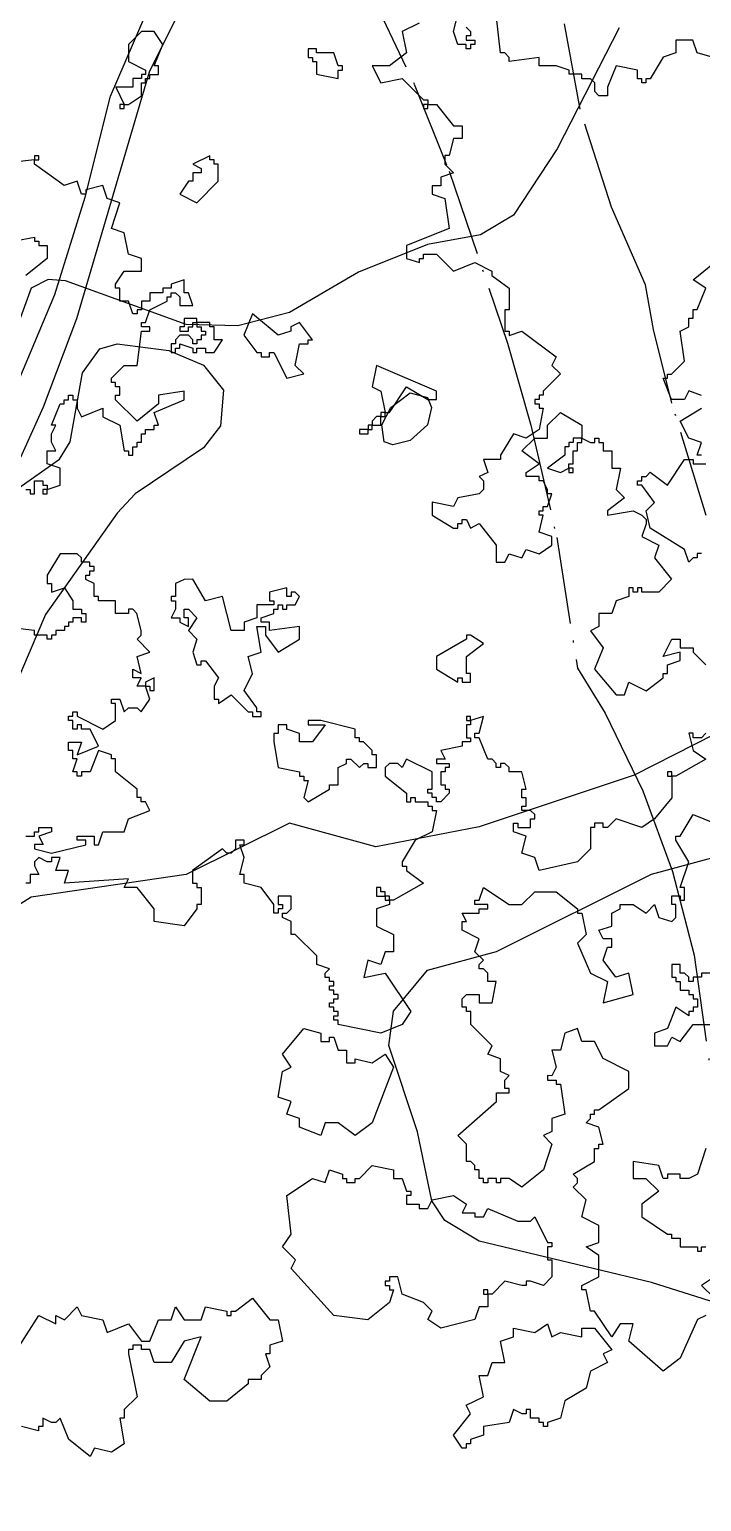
# Model space of a CAD drawing. Header units: metres. Extents: x -400 to 800, y -650 to 500.
# Drawn here: x 391.4 to 430.7, y -154.9 to -68.9 of the extents above; entities that cross this region are included whole.
import ezdxf

# ---------------------------------------------------------------- set-up
doc = ezdxf.new("R2010")
doc.units = ezdxf.units.M
doc.header["$LTSCALE"] = 2
doc.linetypes.add('DASHDOT', pattern=[3.556, 2.54, -0.508, 0, -0.508])
for name, color, linetype in [('SITE-PATH', 84, 'CONTINUOUS'), ('SITE-SETBACK-WATER', 1, 'DASHDOT'), ('SITE-TREE-CANOPY', 94, 'CONTINUOUS'), ('TOPO-CONTOUR-MINOR', 9, 'CONTINUOUS')]:
    doc.layers.add(name, color=color, linetype=linetype)

msp = doc.modelspace()

# ---------------------------------------------------------------- linework, layer by layer
at = {"layer": 'SITE-PATH'}
for points in [[(404.554, -58.987), (398.387, -71.379), (394.142, -85.795), (392.199, -90.945), (389.863, -96.084), (387.049, -103.492), (379.143, -121.913), (374.933, -128.531), (372.296, -131.323), (368.388, -133.736), (364.039, -135.038), (359.557, -134.826), (351.378, -133.702), (346.124, -133.724), (342.638, -134.38), (338.05, -137.438), (332.732, -141.976), (329.183, -146.17)], [(325.472, -146.236), (330.481, -140.519), (336.521, -135.481), (342.652, -132.066), (347.043, -130.832), (354.282, -131.177), (361.795, -131.812), (367.133, -130.989), (369.848, -129.487), (372.45, -127.285), (376.652, -122.146), (378.469, -119.588), (379.915, -116.607), (380.721, -114.26), (381.437, -113.314), (384.629, -104.549), (388.677, -94.304), (392.866, -84.371), (394.655, -78.676), (396.128, -72.78), (399.25, -65.528)]]:
    msp.add_lwpolyline(points, dxfattribs=at)
at = {"layer": 'SITE-SETBACK-WATER'}
for points in [[(408.112, -59.959), (413.881, -72.075), (415.922, -77.158), (419.331, -87.203), (420.694, -91.994), (422.216, -98.568), (423.419, -106.2), (425.044, -108.826), (427.249, -113.353), (428.988, -118.079), (430.242, -122.955), (431.895, -134.635)], [(430.955, -97.287), (428.937, -90.712), (427.876, -86.412), (427.398, -83.804), (425.412, -79.258), (423.581, -73.543), (422.328, -66.738)]]:
    msp.add_lwpolyline(points, dxfattribs=at)
at = {"layer": 'SITE-TREE-CANOPY'}
for points in [[(414.177, -68.51), (413.181, -69.01), (413.433, -70.256), (412.43, -71.013), (411.427, -71.012), (411.932, -72.003), (413.181, -71.758), (414.429, -73.004), (414.682, -73.004), (414.682, -73.26), (415.18, -73.26), (416.183, -74.506), (416.681, -74.506), (416.681, -75.262), (416.183, -75.262), (415.93, -76.252), (415.677, -76.252), (415.677, -76.753), (416.182, -77.253), (415.432, -77.509), (415.432, -78.01), (414.927, -78.01), (414.927, -78.51), (415.677, -78.755), (415.93, -80.512), (413.432, -81.502), (413.432, -82.259), (414.183, -82.504), (414.183, -82.259), (414.428, -82.259), (414.429, -82.003), (415.179, -82.003), (416.182, -83.004), (417.431, -82.504), (418.427, -83.004), (418.427, -83.26), (419.43, -84.006), (419.43, -85.263), (419.177, -85.263), (419.177, -86.508), (419.43, -86.508), (419.43, -86.753), (420.18, -86.508), (422.179, -88.01), (421.927, -88.511), (422.432, -89.011), (421.429, -90.013), (421.429, -90.257), (421.183, -90.257), (421.183, -90.502), (420.93, -90.502), (420.93, -90.758), (421.183, -90.758), (421.183, -91.003), (421.428, -91.003), (421.183, -92.26), (420.432, -92.76), (419.682, -92.504), (418.931, -93.761), (418.931, -94.006), (417.928, -94.006), (418.18, -94.762), (417.682, -95.007), (417.928, -95.252), (417.928, -95.752), (417.682, -96.008), (416.427, -96.253), (416.181, -96.753), (414.933, -96.508), (414.933, -97.254), (416.181, -98.01), (416.427, -98.01), (416.427, -97.754), (416.679, -97.754), (416.679, -97.51), (416.932, -97.51), (417.177, -98.01), (417.682, -97.754), (418.678, -99.011), (418.678, -100.001), (419.183, -100.002), (419.429, -99.512), (420.179, -99.757), (420.432, -99.256), (421.182, -99.512), (421.933, -99.012), (421.933, -98.511), (421.183, -98.255), (421.428, -97.254), (421.183, -97.254), (421.183, -97.009), (421.428, -97.009), (421.428, -96.754), (421.681, -96.754), (421.933, -96.008), (421.681, -96.008), (421.681, -95.752), (421.428, -95.252), (421.183, -95.252), (421.183, -95.007), (420.432, -95.007), (420.432, -94.762), (421.183, -94.262), (420.18, -93.505), (420.93, -92.76), (421.681, -92.76), (421.681, -92.004), (422.432, -91.258), (423.68, -92.004), (423.68, -92.76), (424.178, -93.005), (424.431, -93.005), (424.431, -92.76), (424.683, -92.76), (424.683, -93.005), (424.929, -93.005), (424.929, -93.506), (425.427, -93.506), (425.427, -94.507), (425.932, -94.507), (425.679, -95.753), (426.177, -96.253), (425.181, -97.01), (425.181, -97.254), (426.682, -97.01), (427.18, -97.254), (427.433, -97.51), (427.433, -97.755), (427.18, -98.511), (428.183, -99.012), (427.93, -99.757), (428.926, -101.003), (428.183, -101.76), (427.18, -101.76), (427.18, -101.504), (426.927, -101.504), (426.927, -101.76), (426.682, -101.76), (426.682, -101.504), (426.429, -101.504), (426.429, -102.004), (425.679, -102.26), (425.433, -103.005), (424.682, -103.005), (424.682, -103.762), (424.177, -104.006), (424.928, -105.008), (424.43, -106.253), (425.678, -107.755), (426.183, -107.755), (426.429, -107.01), (427.432, -107.511), (428.428, -106.754), (428.428, -106.51), (428.681, -106.51), (428.681, -106.009), (429.431, -105.753), (429.431, -105.253), (428.428, -105.508), (428.933, -104.507), (429.431, -104.507), (429.431, -105.008), (430.182, -105.008), (430.182, -105.253), (430.932, -106.009)], [(416.927, -68.755), (417.179, -69.011), (417.179, -69.255), (416.926, -69.255), (416.926, -69.511), (417.432, -69.511), (417.432, -69.756), (417.179, -69.756), (417.179, -70.012), (416.926, -70.012), (416.926, -69.756), (416.428, -69.756), (416.183, -69.011), (416.429, -68.009)], [(432.183, -70.758), (430.429, -70.257), (430.177, -69.512), (429.181, -69.512), (429.181, -70.257), (428.43, -70.502), (427.68, -71.759), (427.427, -71.759), (427.427, -72.003), (427.182, -72.003), (427.182, -71.759), (426.929, -71.759), (426.929, -71.258), (425.681, -71.002), (425.182, -72.259), (425.182, -72.76), (424.677, -72.76), (424.432, -72.504), (424.432, -72.003), (424.179, -71.759), (423.681, -71.759), (423.681, -71.503), (422.931, -71.503), (422.931, -71.258), (422.18, -71.002), (421.177, -71.002), (421.177, -70.513), (419.431, -70.757), (419.431, -70.512), (419.178, -70.257), (418.933, -70.257), (418.68, -68.01)], [(391.181, -95.762), (391.427, -95.762), (391.427, -96.006), (391.679, -96.006), (391.679, -95.261), (392.177, -95.261), (392.177, -95.506), (392.43, -95.506), (392.43, -95.762), (393.181, -95.506), (393.181, -94.505), (392.43, -94.26), (392.43, -93.503), (392.928, -93.504), (392.683, -93.003), (392.683, -92.502), (392.928, -92.002), (392.683, -92.002), (393.181, -90.756), (393.426, -90.756), (393.426, -90.511), (393.679, -90.511), (393.679, -90.255), (393.931, -90.255), (393.931, -90.511), (394.177, -90.511), (394.177, -91.012), (394.429, -91.512), (395.678, -91.012), (395.678, -91.513), (396.681, -92.002), (396.926, -93.504), (397.179, -93.504), (397.179, -93.76), (397.431, -93.76), (397.432, -93.259), (397.677, -93.259), (397.677, -93.003), (397.93, -93.003), (397.93, -92.503), (398.182, -92.503), (398.182, -92.258), (398.68, -92.258), (398.68, -92.002), (398.933, -92.002), (398.68, -91.257), (400.427, -90.512), (400.427, -90.011), (398.933, -90.256), (398.933, -90.756), (397.677, -91.757), (396.429, -90.511), (396.429, -90.256), (396.681, -90.256), (396.681, -89.755), (396.429, -89.755), (396.429, -89.51), (396.183, -89.51), (396.183, -89.254), (396.927, -88.509), (397.677, -88.509), (397.93, -86.507), (398.428, -86.507), (398.428, -86.262), (397.93, -86.262), (397.93, -86.006), (398.183, -86.006), (398.428, -85.261), (399.431, -84.761), (399.431, -84.505), (399.677, -84.505), (399.677, -84.26), (399.929, -84.26), (400.182, -84.505), (400.182, -85.005), (400.932, -85.006), (400.68, -84.26), (400.427, -84.26), (400.427, -83.504), (399.677, -83.76), (399.677, -84.004), (399.179, -84.004), (399.179, -84.26), (398.428, -84.26), (398.428, -84.761), (397.93, -84.761), (397.93, -85.261), (397.678, -85.261), (397.678, -85.506), (397.432, -85.506), (397.18, -84.761), (396.682, -84.76), (396.682, -84.004), (396.429, -84.004), (396.429, -83.759), (396.927, -83.003), (397.93, -83.003), (397.93, -82.258), (397.18, -82.002), (396.927, -80.756), (396.177, -80.511), (396.682, -79.01), (395.931, -78.754), (395.679, -78.008), (394.683, -78.253), (394.683, -78.509), (394.43, -78.509), (394.178, -77.752), (393.427, -78.008), (391.681, -76.762), (391.681, -76.506), (389.429, -76.762)], [(390.432, -81.256), (391.68, -81.011), (391.68, -81.256), (391.933, -81.256), (391.933, -81.512), (392.431, -81.512), (392.431, -82.257), (391.182, -83.258)], [(430.681, -90.258), (429.93, -90.002), (429.678, -90.502), (428.927, -90.502), (428.429, -89.257), (428.682, -89.257), (428.682, -89.012), (428.927, -89.012), (429.678, -88.255), (429.432, -86.509), (429.93, -86.253), (429.93, -85.753), (430.183, -85.753), (430.183, -85.252), (430.428, -85.252), (430.927, -84.006), (430.183, -83.506), (431.432, -82.505)], [(430.68, -93.762), (430.428, -93.762), (430.681, -93.005), (429.93, -92.761), (429.432, -91.759), (430.681, -91.003)], [(430.68, -99.502), (430.428, -99.502), (430.428, -99.757), (430.182, -99.757), (429.93, -100.002), (429.677, -99.257), (427.678, -98.011), (427.433, -97.01), (427.931, -96.509), (427.18, -95.508), (426.928, -95.508), (426.928, -95.252), (427.18, -95.252), (427.18, -95.007), (427.433, -95.007), (427.678, -94.752), (428.681, -95.508), (429.677, -94.006), (430.182, -94.006), (430.182, -94.262), (430.933, -94.262)], [(391.18, -116.007), (391.678, -116.007), (391.678, -115.762), (391.931, -115.762), (391.931, -115.506), (392.681, -115.506), (392.681, -115.762), (391.931, -116.007), (392.183, -116.507), (391.678, -116.507), (391.678, -116.752), (392.681, -117.008), (394.68, -116.508), (394.68, -116.252), (394.182, -116.252), (394.182, -116.007), (395.178, -116.007), (395.178, -116.508), (395.431, -116.508), (395.683, -115.762), (396.932, -115.762), (397.178, -115.006), (398.433, -114.506), (398.181, -114.005), (397.928, -114.005), (397.928, -113.76), (397.683, -113.76), (397.683, -113.26), (396.427, -112.258), (396.427, -111.502), (396.182, -111.502), (396.182, -111.257), (395.431, -111.013), (394.933, -112.258), (394.428, -112.258), (394.428, -112.503), (394.182, -112.503), (394.182, -112.258), (393.93, -112.258), (394.183, -111.502), (393.93, -111.502), (393.93, -111.012), (393.678, -111.012), (393.678, -110.512), (394.428, -110.512), (394.183, -111.257), (395.431, -110.757), (394.933, -109.755), (394.428, -109.755), (394.428, -109.511), (394.183, -109.511), (394.183, -109.755), (393.93, -109.755), (393.93, -109.255), (393.678, -109.255), (393.678, -109.01), (393.93, -109.01), (393.93, -108.754), (394.183, -108.754), (394.183, -109.01), (395.677, -109.756), (396.427, -109.255), (396.427, -108.254), (396.182, -108.254), (396.182, -108.009), (396.68, -108.009), (396.932, -108.754), (397.178, -108.51), (397.683, -108.51), (397.929, -108.755), (398.427, -108.009), (398.181, -107.253), (397.683, -107.253), (397.929, -106.752), (397.431, -106.752), (397.431, -106.252), (397.929, -106.508), (397.683, -105.506), (398.427, -105.262), (397.683, -104.505), (397.929, -104.261), (397.929, -104.005), (397.676, -103.004), (397.431, -102.759), (397.178, -102.759), (397.178, -103.004), (396.428, -103.003), (396.428, -102.258), (395.432, -102.258), (395.432, -102.002), (395.179, -102.002), (395.179, -101.257), (394.681, -101.012), (394.681, -100.756), (394.927, -100.756), (394.927, -100.512), (395.179, -100.512), (395.179, -100.256), (394.927, -100.256), (394.927, -100.011), (394.429, -100.011), (394.429, -99.755), (394.183, -99.51), (393.18, -99.51), (392.43, -100.756), (392.43, -101.257), (392.682, -101.257), (392.682, -101.757), (393.433, -101.502), (393.931, -102.258), (393.931, -102.759), (394.429, -102.759), (394.429, -103.003), (394.681, -103.003), (394.681, -103.504), (394.429, -103.504), (394.429, -103.259), (393.931, -103.259), (393.931, -103.504), (393.678, -103.504), (393.678, -103.76), (393.433, -103.76), (393.432, -104.004), (392.927, -104.004), (392.927, -104.26), (392.682, -104.26), (392.682, -104.505), (392.429, -104.505), (392.429, -104.26), (391.679, -104.26), (391.679, -104.004), (389.68, -103.759)], [(430.932, -110.003), (430.68, -110.258), (430.181, -110.258), (430.181, -110.002), (429.929, -110.002), (430.181, -111.004), (430.932, -111.504), (429.178, -112.505), (428.933, -112.505), (428.933, -113.762), (427.929, -115.008), (427.179, -115.509), (425.678, -115.008), (425.18, -115.508), (424.927, -115.508), (424.927, -115.253), (424.429, -115.253), (424.429, -115.508), (424.177, -115.508), (424.177, -116.754), (423.433, -117.511), (421.181, -118.011), (420.929, -117.255), (420.178, -117.01), (420.431, -116.009), (419.68, -115.753), (419.68, -115.252), (419.933, -115.252), (419.933, -115.508), (420.676, -115.508), (420.676, -115.008), (420.929, -115.008), (420.929, -114.752), (420.676, -114.507), (420.178, -114.507), (420.178, -114.262), (420.431, -114.262), (420.431, -113.762), (420.178, -113.762), (420.178, -113.261), (420.431, -113.261), (420.179, -112.26), (419.428, -112.26), (419.428, -112.004), (419.183, -111.759), (418.93, -111.759), (418.93, -112.004), (418.677, -112.004), (418.677, -111.759), (418.432, -111.503), (418.179, -111.503), (417.681, -110.258), (417.429, -110.258), (417.429, -110.002), (417.681, -110.002), (417.927, -109.012), (417.176, -109.256), (417.176, -109.512), (416.931, -109.512), (416.931, -110.258), (417.176, -110.258), (417.176, -110.502), (416.678, -110.502), (416.678, -110.758), (415.43, -111.003), (415.682, -111.503), (415.177, -111.503), (415.177, -111.759), (415.928, -111.759), (415.928, -112.004), (415.682, -112.004), (415.682, -112.26), (415.43, -112.26), (415.43, -113.005), (415.682, -113.005), (415.682, -113.261), (415.928, -113.261), (415.928, -113.506), (415.43, -114.006), (415.177, -114.006), (415.177, -113.761), (414.932, -113.761), (414.932, -113.506), (414.679, -113.505), (414.679, -113.261), (414.932, -113.261), (414.932, -112.26), (413.431, -111.503), (413.178, -112.004), (412.933, -111.759), (412.427, -111.759), (412.182, -112.004), (412.182, -112.504), (413.43, -113.505), (413.43, -114.006), (413.683, -114.006), (413.683, -113.761), (413.928, -113.761), (413.928, -114.006), (414.679, -114.006), (414.679, -114.262), (414.932, -114.262), (414.931, -114.507), (415.177, -114.507), (414.931, -115.753), (413.928, -116.253), (413.178, -117.51), (413.178, -117.755), (413.43, -117.755), (413.43, -118.011), (414.433, -118.756), (412.679, -119.757), (412.427, -119.757), (412.427, -120.002), (411.683, -120.257), (411.683, -121.259), (412.679, -121.759), (412.679, -122.76), (412.181, -122.76), (411.929, -123.506), (411.178, -123.261), (410.933, -124.262), (412.181, -124.006), (413.682, -126.253), (413.177, -127.01), (411.928, -127.51), (409.431, -127.009), (409.431, -126.754), (409.179, -126.754), (409.179, -126.509), (409.431, -126.509), (409.431, -126.253), (409.179, -126.253), (409.179, -126.008), (408.933, -126.008), (408.933, -125.752), (409.179, -125.752), (409.179, -125.508), (409.431, -125.508), (409.431, -125.252), (409.179, -125.252), (409.179, -125.007), (408.933, -125.007), (408.933, -124.762), (409.179, -124.762), (409.179, -124.507), (408.933, -124.507), (408.926, -124.262), (408.681, -124.262), (408.681, -124.006), (408.926, -123.761), (408.183, -123.505), (408.183, -123.005), (406.927, -121.759), (406.682, -121.759), (406.682, -121.002), (406.177, -120.758), (406.177, -120.502), (406.429, -120.502), (406.682, -120.257), (406.682, -119.512), (405.931, -119.512), (405.931, -120.012), (406.177, -120.012), (406.177, -120.257), (405.931, -120.257), (405.931, -120.502), (405.679, -120.502), (405.679, -120.012), (404.928, -119.011), (403.932, -118.755), (403.932, -118.255), (403.68, -118.255), (403.932, -117.254), (403.68, -116.508), (403.932, -116.508), (403.933, -116.252), (403.427, -116.252), (403.427, -116.753), (403.182, -117.009), (402.929, -117.009), (402.677, -116.753), (400.93, -118.01), (400.93, -118.755), (401.183, -118.755), (401.183, -119.011), (401.428, -119.011), (401.428, -120.012), (401.183, -120.012), (401.183, -120.257), (400.432, -121.258), (398.678, -121.002), (398.678, -120.257), (397.682, -119.011), (396.932, -119.011), (397.177, -118.51), (393.431, -118.755), (393.677, -118.009), (392.926, -118.009), (393.179, -117.253), (392.681, -117.253), (392.681, -117.509), (392.428, -117.509), (391.93, -117.253), (391.678, -117.509), (391.678, -117.753), (391.93, -118.254), (391.432, -118.254), (391.432, -118.754), (391.18, -118.754)], [(430.93, -144.008), (430.432, -144.253), (429.429, -146.511), (428.433, -147.256), (426.427, -145.509), (426.679, -144.508), (425.929, -144.508), (425.43, -145.253), (424.427, -143.752), (424.182, -143.752), (423.929, -142.506), (423.677, -142.506), (423.677, -142.261), (424.68, -141.761), (424.68, -140.504), (423.93, -140.003), (424.68, -139.758), (424.68, -138.757), (423.677, -138.256), (423.93, -137.255), (423.179, -136.51), (423.432, -136.254), (423.432, -136.009), (423.179, -135.754), (424.428, -135.008), (424.428, -134.252), (424.681, -134.252), (424.681, -134.007), (424.933, -134.007), (424.681, -133.006), (423.93, -132.761), (424.183, -132.505), (424.183, -132.261), (424.428, -132.261), (424.428, -132.005), (424.681, -132.005), (426.427, -130.759), (426.427, -129.758), (424.926, -129.002), (424.428, -128.012), (423.678, -128.011), (423.432, -127.255), (422.682, -127.511), (422.429, -128.512), (421.931, -128.512), (422.177, -129.502), (421.931, -130.003), (421.679, -130.002), (421.679, -130.258), (422.177, -130.258), (422.177, -130.503), (422.429, -130.503), (422.682, -132.261), (421.931, -132.505), (421.931, -133.262), (421.433, -133.506), (421.931, -134.007), (421.433, -135.509), (420.177, -136.51), (419.426, -136.009), (418.928, -136.009), (418.928, -136.254), (418.683, -136.254), (418.683, -136.009), (418.178, -136.009), (418.178, -136.254), (417.932, -136.254), (417.932, -136.009), (417.68, -136.009), (417.68, -135.509), (417.427, -135.508), (417.427, -135.253), (417.182, -135.008), (416.929, -135.008), (416.929, -134.007), (416.431, -133.506), (418.683, -131.504), (418.683, -131.003), (419.427, -131.003), (419.427, -130.759), (419.181, -130.759), (419.181, -130.258), (419.427, -130.002), (418.929, -129.758), (418.929, -129.012), (418.178, -128.756), (418.431, -128.256), (417.182, -127.01), (417.182, -126.254), (416.93, -126.253), (416.93, -126.009), (416.677, -126.009), (416.677, -125.508), (416.93, -125.252), (417.681, -125.252), (417.681, -125.753), (418.431, -125.753), (418.677, -124.507), (418.179, -124.507), (418.179, -124.007), (417.933, -123.762), (417.681, -123.762), (417.681, -123.506), (417.933, -123.261), (417.428, -122.761), (417.681, -122.004), (416.678, -121.504), (416.678, -121.003), (416.93, -121.003), (416.678, -120.502), (417.681, -120.503), (417.681, -120.258), (418.179, -120.258), (418.179, -120.002), (417.428, -120.002), (417.428, -119.757), (417.681, -119.757), (417.926, -119.012), (419.428, -120.002), (420.178, -120.002), (420.929, -119.257), (422.177, -119.257), (423.433, -120.258), (423.433, -120.503), (423.678, -120.503), (423.931, -121.76), (423.433, -122.26), (424.183, -124.007), (425.179, -124.508), (424.927, -125.753), (426.68, -125.253), (426.428, -124.007), (425.677, -124.252), (424.927, -123.262), (425.179, -122.505), (425.432, -122.505), (425.432, -122.005), (424.927, -122.005), (424.681, -121.504), (425.432, -121.259), (425.432, -120.503), (425.93, -120.258), (425.93, -120.002), (426.681, -120.003), (427.431, -120.503), (427.929, -120.003), (428.182, -120.759), (428.932, -121.004), (429.178, -120.759), (429.178, -120.003), (428.932, -120.003), (428.932, -119.502), (429.43, -119.502), (429.43, -119.758), (429.683, -119.758), (429.683, -119.002), (429.43, -119.002), (429.929, -117.511), (429.178, -116.254), (429.178, -116.009), (429.431, -116.009), (430.181, -114.752), (431.43, -115.253)], [(431.429, -124.007), (430.679, -124.007), (430.679, -124.252), (430.181, -124.252), (430.181, -124.508), (429.928, -124.508), (429.928, -124.252), (429.683, -124.007), (429.43, -124.007), (429.43, -123.507), (428.932, -123.507), (428.932, -124.252), (429.178, -124.252), (429.178, -124.508), (429.43, -124.508), (429.43, -125.008), (429.928, -125.008), (429.928, -125.253), (430.181, -125.253), (430.181, -125.509), (430.433, -125.509), (430.433, -126.01), (430.181, -126.01), (430.18, -126.254), (429.928, -126.254), (429.928, -126.51), (429.177, -126.01), (428.679, -127.255), (427.929, -127.511), (427.929, -128.256), (428.679, -128.256), (428.932, -127.756), (429.43, -128.012), (430.18, -127.011), (431.177, -127.011)], [(430.931, -134.252), (430.432, -135.754), (429.927, -136.01), (429.429, -136.01), (429.429, -135.754), (428.679, -135.754), (428.679, -136.01), (428.433, -136.01), (428.181, -135.253), (426.68, -135.008), (426.68, -136.01), (427.43, -136.01), (428.181, -136.755), (427.178, -137.511), (427.178, -138.257), (428.679, -139.258), (428.931, -139.258), (428.931, -139.503), (429.429, -139.503), (429.429, -140.003), (430.432, -140.003), (430.432, -140.259), (430.678, -140.259), (430.678, -140.003), (430.93, -140.003)], [(431.428, -141.761), (430.678, -142.261), (431.428, -143.007)], [(390.68, -146.008), (391.929, -144.005), (392.932, -144.506), (392.932, -144.005), (393.43, -144.261), (394.18, -143.505), (394.433, -144.006), (395.681, -144.261), (395.927, -145.007), (397.183, -144.506), (397.933, -145.507), (398.431, -145.508), (398.929, -144.262), (399.68, -144.262), (399.932, -143.505), (400.43, -144.262), (401.426, -144.262), (401.679, -143.505), (402.928, -143.761), (402.928, -144.006), (403.18, -144.006), (403.18, -143.761), (403.433, -143.761), (404.429, -143.005), (405.432, -144.262), (405.93, -144.262), (406.182, -145.508), (405.432, -145.753), (405.432, -146.253), (405.179, -146.253), (405.432, -147.01), (404.927, -147.51), (404.927, -147.755), (404.183, -147.755), (404.183, -148.011), (402.927, -149.012), (401.931, -149.012), (400.43, -147.755), (401.426, -145.252), (400.43, -145.508), (399.68, -146.753), (398.677, -146.753), (398.431, -146.008), (397.933, -146.008), (397.933, -145.752), (397.428, -145.752), (397.428, -146.008), (397.182, -146.008), (397.182, -146.253), (397.68, -148.756), (396.93, -149.512), (396.93, -150.013), (396.677, -150.013), (396.93, -151.503), (396.179, -152.004), (395.183, -151.759), (394.93, -152.259), (393.682, -151.258), (393.177, -150.012), (392.931, -150.257), (392.679, -150.257), (392.181, -150.012), (392.181, -150.502), (391.928, -150.502), (391.928, -150.758), (390.932, -150.502)]]:
    msp.add_lwpolyline(points, dxfattribs=at)
for points in [[(397.18, -73.259), (397.931, -72.758), (397.931, -72.002), (398.176, -72.002), (398.176, -71.757), (398.429, -71.757), (398.429, -71.512), (398.927, -71.512), (398.927, -71.012), (398.682, -71.012), (399.18, -69.755), (398.682, -69.009), (397.931, -69.009), (397.181, -69.755), (397.181, -70.756), (398.177, -71.256), (398.177, -71.512), (397.931, -71.512), (397.931, -71.757), (397.433, -71.757), (397.433, -72.257), (396.43, -72.257), (396.928, -73.259)], [(407.681, -70.512), (407.927, -70.512), (407.927, -70.756), (408.179, -70.756), (408.179, -71.502), (409.428, -71.758), (409.428, -71.257), (409.68, -71.257), (409.68, -71.012), (409.428, -71.012), (409.182, -70.256), (408.179, -70.256), (408.179, -70.011), (407.681, -70.011)], [(396.682, -73.259), (396.682, -73.503), (396.928, -73.503), (396.928, -73.259)], [(414.429, -73.26), (414.429, -73.504), (414.682, -73.504), (414.682, -73.26)], [(391.933, -76.506), (391.933, -76.262), (391.681, -76.262), (391.681, -76.506)], [(401.929, -76.262), (400.933, -76.752), (401.431, -77.008), (401.431, -77.252), (400.933, -77.252), (400.933, -77.753), (400.68, -77.753), (400.182, -78.509), (401.178, -79.01), (402.427, -77.753), (402.427, -76.752), (402.181, -76.752), (402.181, -76.507), (401.929, -76.507)], [(401.178, -85.762), (400.427, -85.762), (400.427, -86.262), (400.182, -86.262), (400.182, -86.507), (400.68, -86.507), (400.68, -86.262), (400.932, -86.262), (400.932, -86.007), (401.178, -86.007)], [(403.927, -86.752), (404.678, -87.753), (404.93, -87.753), (404.93, -88.009), (405.428, -88.009), (405.428, -87.753), (405.681, -87.753), (406.431, -89.255), (407.428, -89.01), (406.93, -88.51), (407.182, -87.253), (407.68, -87.253), (407.68, -87.008), (407.933, -87.008), (407.182, -86.007), (406.677, -86.252), (406.677, -86.508), (405.927, -86.752), (404.433, -85.506)], [(401.178, -86.263), (401.43, -86.263), (401.43, -86.507), (401.683, -86.507), (401.683, -86.752), (401.43, -86.752), (401.43, -87.008), (401.178, -87.008), (401.178, -87.253), (400.932, -87.253), (400.932, -87.008), (400.68, -86.752), (400.182, -86.752), (399.929, -87.008), (399.929, -87.252), (399.677, -87.252), (399.677, -87.753), (399.929, -87.753), (399.929, -87.508), (400.182, -87.508), (400.182, -87.252), (400.932, -87.508), (400.932, -87.753), (401.178, -87.753), (401.178, -87.508), (401.683, -87.508), (401.683, -87.753), (402.181, -87.753), (402.679, -87.008), (402.181, -87.008), (402.181, -86.263), (401.928, -86.263), (401.928, -86.007), (401.178, -86.007)], [(412.429, -91.258), (413.432, -89.756), (414.68, -90.502), (415.179, -90.502), (415.179, -90.012), (411.678, -88.51), (411.433, -89.756), (411.931, -90.012), (412.183, -91.258)], [(411.433, -92.259), (411.433, -92.003), (411.18, -92.003), (411.18, -92.259)], [(411.931, -92.003), (411.931, -91.503), (411.678, -91.502), (411.433, -91.758), (411.433, -92.003)], [(412.183, -91.503), (412.183, -91.258), (411.931, -91.258), (411.931, -91.503)], [(410.682, -92.259), (410.682, -92.504), (411.18, -92.504), (411.18, -92.259)], [(423.182, -92.76), (423.182, -93.005), (422.929, -93.005), (422.929, -93.261), (422.677, -93.261), (422.677, -93.761), (421.681, -94.507), (422.431, -94.762), (422.929, -94.507), (422.929, -94.262), (423.182, -94.262), (423.182, -93.505), (423.427, -93.506), (423.427, -93.005), (423.68, -93.005), (423.68, -92.76)], [(422.929, -94.762), (423.182, -94.762), (423.182, -94.507), (422.929, -94.507)], [(392.177, -95.762), (392.177, -96.006), (392.43, -96.006), (392.43, -95.762)], [(399.683, -102.258), (399.928, -102.258), (399.928, -102.759), (399.683, -103.26), (400.181, -103.26), (400.181, -103.504), (400.679, -103.76), (400.679, -103.26), (400.433, -103.26), (400.433, -102.759), (400.679, -102.759), (401.177, -103.26), (400.679, -104.005), (401.177, -104.505), (400.931, -105.262), (401.176, -106.007), (401.429, -106.007), (401.429, -105.762), (401.682, -105.763), (402.432, -106.753), (402.179, -107.253), (402.179, -108.01), (402.432, -108.01), (402.432, -108.254), (403.183, -107.754), (404.179, -108.755), (404.431, -108.755), (404.431, -109.011), (404.929, -109.011), (404.929, -108.755), (404.677, -108.755), (404.677, -108.51), (403.933, -107.509), (404.431, -106.508), (404.179, -105.507), (404.929, -105.262), (404.677, -103.76), (405.182, -103.76), (405.182, -104.261), (405.932, -105.262), (407.181, -104.506), (407.181, -103.761), (405.427, -104.005), (405.427, -103.505), (404.929, -103.505), (404.929, -103.26), (405.68, -103.004), (405.68, -102.759), (405.933, -102.759), (405.933, -102.504), (406.178, -102.504), (406.178, -102.759), (406.431, -102.759), (406.431, -102.504), (406.929, -102.504), (407.181, -102.003), (406.929, -101.758), (406.683, -101.758), (406.683, -102.003), (406.431, -102.003), (406.431, -101.502), (405.428, -101.758), (405.428, -102.259), (405.68, -102.259), (405.68, -102.504), (404.677, -102.503), (404.677, -103.26), (403.933, -103.505), (403.933, -104.005), (403.183, -104.005), (402.678, -102.003), (401.682, -102.259), (400.931, -101.001), (400.433, -101.013), (399.928, -101.257), (399.928, -102.003), (399.683, -102.003)], [(415.178, -105.508), (415.178, -106.253), (416.433, -107.009), (416.433, -106.753), (416.679, -106.753), (416.679, -107.009), (417.177, -107.009), (417.177, -106.509), (416.931, -106.509), (416.931, -105.508), (417.927, -104.762), (417.177, -104.262), (416.931, -104.262), (416.931, -104.507)], [(398.427, -107.253), (398.427, -107.509), (398.679, -107.509), (398.679, -106.752), (398.181, -107.008), (398.181, -107.253)], [(417.177, -109.012), (416.931, -109.012), (416.931, -109.256), (417.176, -109.256)], [(407.679, -109.512), (408.682, -109.512), (407.931, -110.502), (407.181, -110.502), (407.181, -110.012), (406.43, -109.756), (406.43, -109.512), (405.932, -109.512), (405.932, -110.012), (405.68, -110.012), (405.68, -110.501), (405.932, -112.003), (407.181, -112.259), (407.181, -112.504), (407.433, -112.504), (407.433, -112.76), (407.679, -112.76), (407.433, -113.761), (407.678, -114.006), (408.927, -113.26), (408.927, -113.005), (409.432, -113.005), (409.432, -112.003), (409.93, -111.759), (409.93, -111.503), (410.183, -111.503), (410.681, -112.004), (410.933, -111.759), (411.179, -111.759), (411.179, -112.004), (411.677, -112.004), (411.677, -111.258), (411.431, -111.258), (411.431, -111.002), (410.926, -110.502), (410.681, -110.502), (410.681, -110.257), (410.428, -110.257), (410.428, -109.757), (408.429, -109.256), (407.679, -109.256)], [(428.933, -112.261), (428.68, -112.261), (428.68, -112.505), (428.933, -112.505)], [(412.181, -119.256), (411.929, -119.256), (411.929, -119.012), (411.676, -119.012), (411.676, -119.512), (412.181, -119.512)], [(412.427, -119.512), (412.181, -119.512), (412.181, -119.757), (412.427, -119.757)], [(408.428, -128.01), (408.933, -128.011), (408.933, -127.755), (409.179, -127.755), (409.431, -128.511), (409.929, -128.511), (409.929, -129.256), (410.427, -129.256), (410.427, -129.012), (411.43, -129.257), (412.181, -128.756), (412.679, -129.512), (411.43, -132.761), (410.427, -133.506), (409.431, -132.76), (408.68, -132.76), (408.428, -133.506), (407.179, -133.005), (407.179, -132.504), (406.429, -132.26), (406.681, -131.503), (405.931, -131.258), (406.183, -129.757), (406.681, -129.512), (406.183, -128.756), (407.432, -127.254), (408.428, -127.51)], [(418.177, -143.507), (417.679, -143.507), (417.427, -144.252), (415.428, -144.752), (414.677, -144.252), (414.93, -143.762), (414.432, -143.262), (413.183, -142.761), (412.931, -141.76), (412.433, -141.76), (412.433, -142.004), (412.18, -142.004), (412.18, -142.26), (412.433, -142.26), (412.433, -142.505), (412.678, -142.505), (412.432, -143.261), (411.177, -144.263), (409.178, -144.007), (406.681, -141.259), (406.933, -140.758), (406.183, -140.002), (406.681, -139.257), (406.428, -137.009), (407.93, -136.008), (408.68, -136.253), (408.933, -135.508), (409.683, -135.753), (409.683, -136.009), (409.929, -136.009), (409.929, -136.253), (410.427, -136.253), (410.427, -136.009), (410.679, -136.009), (411.43, -135.252), (412.678, -135.508), (412.678, -136.009), (413.176, -136.009), (413.429, -136.754), (413.681, -136.754), (413.681, -137.01), (413.429, -137.01), (413.429, -137.511), (414.179, -137.511), (414.179, -137.755), (414.677, -137.755), (414.93, -137.255), (416.179, -137.01), (416.929, -137.511), (416.677, -138.011), (417.427, -138.011), (417.427, -138.256), (417.932, -138.256), (418.178, -137.756), (419.931, -138.512), (420.682, -138.512), (420.927, -138.256), (421.678, -139.758), (421.93, -139.758), (421.93, -140.003), (421.678, -140.003), (421.678, -140.759), (421.93, -140.759), (421.93, -141.76), (421.432, -142.261), (420.682, -142.005), (420.429, -142.005), (420.429, -142.261), (420.177, -142.261), (419.181, -142.005), (418.43, -142.761), (418.177, -142.761)], [(418.177, -142.505), (417.932, -142.505), (417.932, -142.761), (418.177, -142.761)], [(421.93, -145.253), (422.428, -145.009), (423.677, -145.253), (423.677, -144.753), (424.427, -144.753), (425.43, -146.01), (424.932, -146.255), (425.178, -146.755), (424.182, -147.256), (423.929, -148.257), (422.68, -149.002), (422.428, -150.003), (421.677, -150.259), (421.677, -150.504), (421.432, -150.504), (421.432, -150.259), (421.179, -150.259), (421.179, -150.003), (420.681, -150.003), (420.681, -149.502), (420.429, -149.502), (420.429, -149.758), (420.183, -149.758), (419.678, -149.502), (419.433, -150.259), (417.931, -150.503), (417.931, -151.004), (417.181, -151.26), (417.181, -151.504), (416.928, -151.504), (416.928, -151.76), (416.683, -151.76), (416.178, -151.004), (417.181, -149.758), (416.928, -149.257), (417.932, -148.757), (417.679, -147.511), (418.177, -147.511), (418.43, -146.755), (419.18, -146.755), (418.928, -145.509), (419.678, -145.253), (419.678, -144.752), (420.927, -145.008), (421.678, -144.508)]]:
    msp.add_lwpolyline(points, close=True, dxfattribs=at)
at = {"layer": 'TOPO-CONTOUR-MINOR'}
for points in [[(425.856, -68.798), (422.246, -75.852), (419.694, -79.732), (417.761, -80.89), (414.656, -81.441), (410.626, -83.061), (406.595, -85.421), (403.573, -86.193), (400.55, -86.117), (393.496, -83.568), (392.489, -83.486), (391.481, -83.991), (386.362, -98.019)], [(388.845, -97.012), (393.15, -93.989), (393.772, -92.981), (394.484, -88.951), (395.512, -87.542), (396.519, -87.249), (399.542, -87.642), (401.557, -88.497), (402.737, -89.958), (402.565, -92.049), (401.557, -93.328), (397.562, -96.004), (396.519, -97.141), (392.334, -103.057), (390.474, -107.407)], [(440.854, -105.287), (426.748, -112.45), (417.679, -115.47), (411.634, -116.637), (406.595, -115.254), (400.55, -118.244), (391.481, -119.58), (384.428, -124.039), (378.382, -127.171), (372.337, -131.931), (359.606, -145.377), (353.192, -151.088), (349.161, -154.25), (345.131, -156.137), (342.108, -158.183), (337.215, -162.507), (332.259, -169.56), (327.627, -177.621)], [(433.801, -143.997), (427.755, -142.085), (417.679, -139.68), (415.664, -138.466), (414.913, -137.316), (414.08, -133.286), (412.402, -128.248), (412.676, -126.232), (414.656, -123.831), (418.687, -122.745), (427.755, -118.227), (431.786, -117.141)]]:
    msp.add_lwpolyline(points, dxfattribs=at)
msp.add_lwpolyline([(412.518, -90.966), (413.649, -90.11), (414.656, -90.385), (414.895, -90.966), (414.656, -91.981), (413.649, -92.892), (412.641, -93.157), (412.122, -92.981), (411.979, -91.974)], close=True, dxfattribs=at)

doc.saveas('drawing.dxf')
